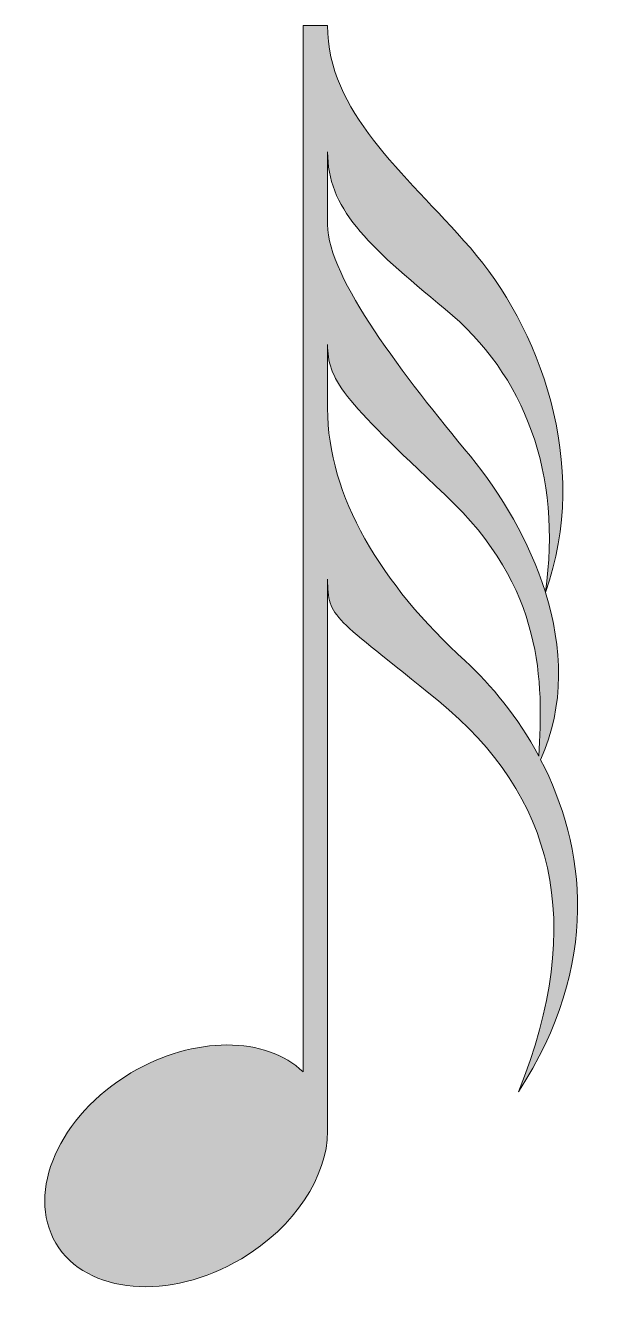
# Model space of a CAD drawing. Header units: inches. Extents: x 40.9 to 59.5, y -70.5 to -29.3.
import ezdxf

# ---------------------------------------------------------------- set-up
doc = ezdxf.new("R2010")
doc.units = ezdxf.units.IN
doc.header["$MEASUREMENT"] = 0
doc.layers.add('Layer 1', color=7, linetype='Continuous')

msp = doc.modelspace()

# ---------------------------------------------------------------- hatches: boundary and pattern name
at = {"layer": 'Layer 1', "true_color": 0x231f20}
h = msp.add_hatch(color=250, dxfattribs=at)
h.dxf.hatch_style = 2
edge = h.paths.add_edge_path()
edge.add_spline(control_points=[(57.491, -52.995), (58.278, -51.253), (58.197, -49.365), (57.645, -47.597), (59.147, -43.47), (57.412, -38.975), (55.224, -36.486), (53.034, -33.994), (50.617, -32.105), (50.617, -29.311), (50.617, -29.311), (49.83, -29.311), (49.83, -29.311), (49.83, -29.311), (49.83, -63.069), (49.83, -63.069), (48.632, -61.917), (46.314, -61.888), (44.272, -63.101), (41.952, -64.48), (40.868, -66.94), (41.851, -68.595), (42.834, -70.25), (45.512, -70.474), (47.833, -69.095), (49.566, -68.065), (50.609, -66.432), (50.617, -64.983), (50.617, -64.983), (50.617, -64.983), (50.617, -64.983), (50.617, -64.983), (50.617, -47.169), (50.617, -47.169), (50.622, -48.462), (50.794, -48.32), (54.194, -51.102), (57.912, -54.145), (58.991, -58.204), (56.777, -63.715), (59.456, -59.578), (58.946, -55.782), (57.491, -52.995)], knot_values=[0, 0, 0, 0, 1, 1, 1, 2, 2, 2, 3, 3, 3, 4, 4, 4, 5, 5, 5, 6, 6, 6, 7, 7, 7, 8, 8, 8, 9, 9, 9, 10, 10, 10, 11, 11, 11, 12, 12, 12, 13, 13, 13, 14, 14, 14, 14], degree=3, periodic=1)
edge = h.paths.add_edge_path()
edge.add_spline(control_points=[(50.617, -33.389), (50.617, -35.202), (51.826, -36.335), (54.414, -38.461), (56.997, -40.583), (58.19, -43.802), (57.644, -47.59), (57.131, -45.953), (56.223, -44.42), (55.224, -43.208), (53.11, -40.64), (50.617, -37.468), (50.617, -35.731), (50.617, -35.731), (50.617, -33.389), (50.617, -33.389)], knot_values=[0, 0, 0, 0, 1, 1, 1, 2, 2, 2, 3, 3, 3, 4, 4, 4, 5, 5, 5, 5], degree=3, periodic=1)
edge = h.paths.add_edge_path()
edge.add_spline(control_points=[(57.432, -52.882), (56.759, -51.625), (55.896, -50.58), (55.056, -49.811), (52.344, -47.329), (50.617, -44.492), (50.617, -41.664), (50.617, -41.664), (50.617, -39.597), (50.617, -39.597), (50.617, -40.73), (51.071, -41.319), (54.414, -44.454), (57.623, -47.463), (57.575, -50.504), (57.432, -52.882)], knot_values=[0, 0, 0, 0, 1, 1, 1, 2, 2, 2, 3, 3, 3, 4, 4, 4, 5, 5, 5, 5], degree=3, periodic=1)

# ---------------------------------------------------------------- linework, layer by layer
at = {"layer": 'Layer 1', "lineweight": 0}
for points, knots in [([(57.491, -52.995), (58.278, -51.253), (58.197, -49.365), (57.645, -47.597), (59.147, -43.47), (57.412, -38.975), (55.224, -36.486), (53.034, -33.994), (50.617, -32.105), (50.617, -29.311), (50.617, -29.311), (49.83, -29.311), (49.83, -29.311), (49.83, -29.311), (49.83, -63.069), (49.83, -63.069), (48.632, -61.917), (46.314, -61.888), (44.272, -63.101), (41.952, -64.48), (40.868, -66.94), (41.851, -68.595), (42.834, -70.25), (45.512, -70.474), (47.833, -69.095), (49.566, -68.065), (50.609, -66.432), (50.617, -64.983), (50.617, -64.983), (50.617, -64.983), (50.617, -64.983), (50.617, -64.983), (50.617, -47.169), (50.617, -47.169), (50.622, -48.462), (50.794, -48.32), (54.194, -51.102), (57.912, -54.145), (58.991, -58.204), (56.777, -63.715), (59.456, -59.578), (58.946, -55.782), (57.491, -52.995)], [0, 0, 0, 0, 1, 1, 1, 2, 2, 2, 3, 3, 3, 4, 4, 4, 5, 5, 5, 6, 6, 6, 7, 7, 7, 8, 8, 8, 9, 9, 9, 10, 10, 10, 11, 11, 11, 12, 12, 12, 13, 13, 13, 14, 14, 14, 14]), ([(50.617, -33.389), (50.617, -35.202), (51.826, -36.335), (54.414, -38.461), (56.997, -40.583), (58.19, -43.802), (57.644, -47.59), (57.131, -45.953), (56.223, -44.42), (55.224, -43.208), (53.11, -40.64), (50.617, -37.468), (50.617, -35.731), (50.617, -35.731), (50.617, -33.389), (50.617, -33.389)], [0, 0, 0, 0, 1, 1, 1, 2, 2, 2, 3, 3, 3, 4, 4, 4, 5, 5, 5, 5]), ([(57.432, -52.882), (56.759, -51.625), (55.896, -50.58), (55.056, -49.811), (52.344, -47.329), (50.617, -44.492), (50.617, -41.664), (50.617, -41.664), (50.617, -39.597), (50.617, -39.597), (50.617, -40.73), (51.071, -41.319), (54.414, -44.454), (57.623, -47.463), (57.575, -50.504), (57.432, -52.882)], [0, 0, 0, 0, 1, 1, 1, 2, 2, 2, 3, 3, 3, 4, 4, 4, 5, 5, 5, 5])]:
    msp.add_open_spline(points, degree=3, knots=knots, dxfattribs=at)

doc.saveas('drawing.dxf')
